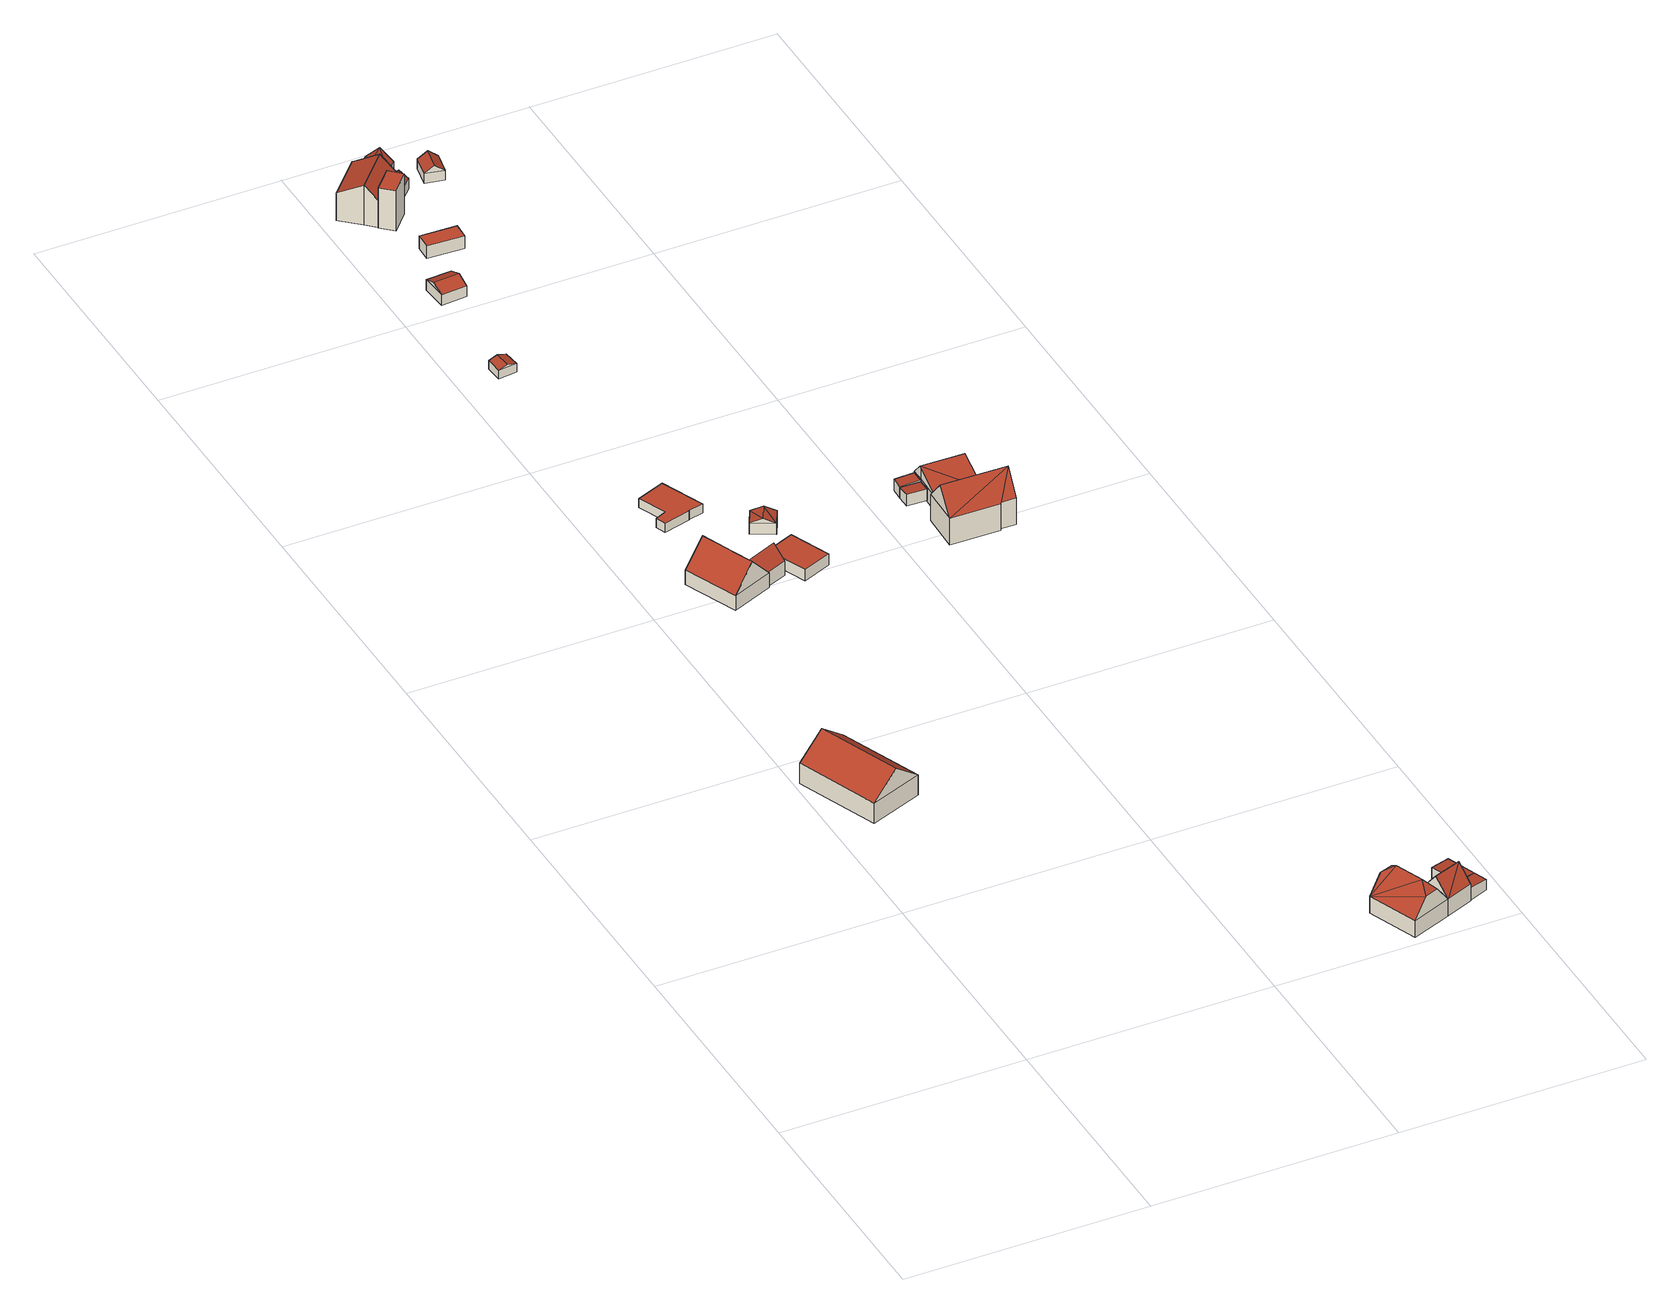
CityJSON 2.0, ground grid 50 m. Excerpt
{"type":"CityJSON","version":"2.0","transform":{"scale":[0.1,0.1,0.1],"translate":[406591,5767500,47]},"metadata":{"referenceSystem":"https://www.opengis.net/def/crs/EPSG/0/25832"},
"CityObjects":{
"building1":{"type":"Building","attributes":{"Gemeindeschluessel":"05566012","Geometrietyp2DReferenz":"3000","function":"31001_1000","roofType":"5000","measuredHeight":9.14},"address":[{"country":"Germany","locality":"Greven","thoroughfareNumber":"10","thoroughfareName":"Hessenweg"}],"geometry":[{"type":"Solid","lod":"2","boundaries":[[[[0,1,2,3]],[[4,5,1,0]],[[6,7,5,4]],[[3,2,7,6]],[[8,6,4,9]],[[4,0,9]],[[9,0,3,8]],[[3,6,8]],[[1,5,7,2]]]],"semantics":{"surfaces":[{"type":"WallSurface"},{"type":"RoofSurface"},{"type":"GroundSurface"}],"values":[[0,0,0,0,1,0,1,0,2]]}}]},
"building2":{"type":"Building","attributes":{"Gemeindeschluessel":"05566012","Geometrietyp2DReferenz":"3000","function":"31001_1000","roofType":"5000","measuredHeight":8.39},"address":[{"country":"Germany","locality":"Greven","thoroughfareNumber":"7","thoroughfareName":"Hessenweg"}],"geometry":[{"type":"Solid","lod":"2","boundaries":[[[[10,11,12,13]],[[14,15,11,10]],[[16,17,15,14]],[[18,19,17,16]],[[20,21,19,18]],[[22,23,21,20]],[[24,25,23,22]],[[13,12,25,24]],[[26,24,22,27]],[[28,29,27,22,20,30]],[[20,18,30]],[[30,18,16,28]],[[29,28,16,14,31]],[[14,10,31]],[[27,29,31,10,13,26]],[[13,24,26]],[[11,15,17,19,21,23,25,12]]]],"semantics":{"surfaces":[{"type":"WallSurface"},{"type":"RoofSurface"},{"type":"GroundSurface"}],"values":[[0,0,0,0,0,0,0,0,1,1,0,1,1,0,1,0,2]]}}]},
"building3":{"type":"Building","attributes":{"Gemeindeschluessel":"05566012","Geometrietyp2DReferenz":"3000","function":"31001_1310","roofType":"1000","measuredHeight":2},"geometry":[{"type":"Solid","lod":"2","boundaries":[[[[32,33,34,35]],[[36,37,33,32]],[[38,39,37,36]],[[40,41,39,38]],[[42,43,41,40]],[[44,45,43,42]],[[46,47,45,44]],[[35,34,47,46]],[[44,42,40,38,36,32,35,46]],[[33,37,39,41,43,45,47,34]]]],"semantics":{"surfaces":[{"type":"WallSurface"},{"type":"RoofSurface"},{"type":"GroundSurface"}],"values":[[0,0,0,0,0,0,0,0,1,2]]}}]},
"building4":{"type":"Building","attributes":{"Gemeindeschluessel":"05566012","Geometrietyp2DReferenz":"3000","function":"31001_2460","roofType":"1000","measuredHeight":2.5},"geometry":[{"type":"Solid","lod":"2","boundaries":[[[[48,49,50,51]],[[52,53,49,48]],[[54,55,53,52]],[[51,50,55,54]],[[52,48,51,54]],[[49,53,55,50]]]],"semantics":{"surfaces":[{"type":"WallSurface"},{"type":"RoofSurface"},{"type":"GroundSurface"}],"values":[[0,0,0,0,1,2]]}}]},
"building5":{"type":"Building","attributes":{"Gemeindeschluessel":"05566012","Geometrietyp2DReferenz":"3000","function":"31001_1310","roofType":"3100","measuredHeight":2.49},"geometry":[{"type":"Solid","lod":"2","boundaries":[[[[56,57,58,59]],[[60,61,57,56]],[[62,63,61,60]],[[59,58,63,62]],[[56,64,60]],[[62,65,59]],[[59,65,64,56]],[[60,64,65,62]],[[57,61,63,58]]]],"semantics":{"surfaces":[{"type":"WallSurface"},{"type":"RoofSurface"},{"type":"GroundSurface"}],"values":[[0,0,0,0,0,0,1,1,2]]}}]},
"building6":{"type":"Building","attributes":{"Gemeindeschluessel":"05566012","Geometrietyp2DReferenz":"3000","function":"31001_1310","roofType":"3100","measuredHeight":3.65},"geometry":[{"type":"Solid","lod":"2","boundaries":[[[[66,67,68,69]],[[70,71,67,66]],[[72,73,71,70]],[[69,68,73,72]],[[66,74,70]],[[72,75,69]],[[75,74,66]],[[66,69,75]],[[72,70,74]],[[74,75,72]],[[67,71,73,68]]]],"semantics":{"surfaces":[{"type":"WallSurface"},{"type":"RoofSurface"},{"type":"GroundSurface"}],"values":[[0,0,0,0,0,0,1,1,1,1,2]]}}]},
"building7":{"type":"Building","attributes":{"Gemeindeschluessel":"05566012","Geometrietyp2DReferenz":"3000","function":"31001_1000"},"address":[{"country":"Germany","locality":"Greven","thoroughfareNumber":"23","thoroughfareName":"Hessenweg"}],"children":["building7-1","building7-2"]},
"building7-1":{"type":"BuildingPart","attributes":{"roofType":"3100","measuredHeight":7.41},"parents":["building7"],"geometry":[{"type":"Solid","lod":"2","boundaries":[[[[76,77,78,79,80]],[[81,82,83,84,85]],[[80,79,82,81]],[[76,86,85]],[[81,87,80]],[[87,86,76]],[[76,80,87]],[[86,87,81]],[[81,85,86]],[[78,83,82,79]],[[77,76,85,84]],[[78,77,84,83]]]],"semantics":{"surfaces":[{"type":"WallSurface"},{"type":"RoofSurface"},{"type":"GroundSurface"},{"type":"ClosureSurface"}],"values":[[0,0,0,0,0,1,1,1,1,2,0,3]]}}]},
"building7-2":{"type":"BuildingPart","attributes":{"roofType":"3300","measuredHeight":9.4},"parents":["building7"],"geometry":[{"type":"Solid","lod":"2","boundaries":[[[[88,89,90,91]],[[92,93,89,88]],[[91,90,78,77]],[[88,94,95,92]],[[77,96,97,91]],[[94,98,95]],[[96,99,97]],[[98,94,88]],[[99,98,88]],[[97,99,88]],[[88,91,97]],[[92,95,98]],[[92,98,99]],[[77,84,92,99]],[[99,96,77]],[[89,93,83,78,90]],[[93,92,84,83]],[[83,84,77,78]]]],"semantics":{"surfaces":[{"type":"WallSurface"},{"type":"RoofSurface"},{"type":"GroundSurface"},{"type":"ClosureSurface"}],"values":[[0,0,0,0,0,1,1,1,1,1,1,1,1,1,1,2,0,3]]}}]},
"building8":{"type":"Building","attributes":{"Gemeindeschluessel":"05566012","Geometrietyp2DReferenz":"3000","function":"31001_1310","roofType":"3100","measuredHeight":3.36},"geometry":[{"type":"Solid","lod":"2","boundaries":[[[[100,101,102,103]],[[104,105,101,100]],[[106,107,105,104]],[[103,102,107,106]],[[100,108,104]],[[106,109,103]],[[103,109,108,100]],[[104,108,109,106]],[[101,105,107,102]]]],"semantics":{"surfaces":[{"type":"WallSurface"},{"type":"RoofSurface"},{"type":"GroundSurface"}],"values":[[0,0,0,0,0,0,1,1,2]]}}]},
"building9":{"type":"Building","attributes":{"Gemeindeschluessel":"05566012","Geometrietyp2DReferenz":"3000","function":"31001_1000","roofType":"3100","measuredHeight":8.95},"address":[{"country":"Germany","locality":"Greven","thoroughfareNumber":"25","thoroughfareName":"Sprakeler Str."}],"geometry":[{"type":"Solid","lod":"2","boundaries":[[[[110,111,112,113]],[[114,115,111,110]],[[116,117,115,114]],[[118,119,117,116]],[[120,121,119,118]],[[122,123,121,120]],[[124,125,123,122]],[[126,127,125,124]],[[128,129,127,126]],[[113,112,129,128]],[[122,120,118,116,124]],[[114,110,113,128,126,124,116]],[[111,115,117,119,121,123,125,127,129,112]]]],"semantics":{"surfaces":[{"type":"WallSurface"},{"type":"RoofSurface"},{"type":"GroundSurface"}],"values":[[0,0,0,0,0,0,0,0,0,0,1,1,2]]}}]},
"building10":{"type":"Building","attributes":{"Gemeindeschluessel":"05566012","Geometrietyp2DReferenz":"3000","function":"31001_1000","roofType":"9999","measuredHeight":9},"geometry":[{"type":"Solid","lod":"2","boundaries":[[[[130,131,132,133,134]],[[132,135,136,133]],[[131,137,135,132]],[[130,138,137,131]],[[134,139,138,130]],[[133,136,139,134]],[[135,137,138,139,136]]]],"semantics":{"surfaces":[{"type":"RoofSurface"},{"type":"WallSurface"},{"type":"GroundSurface"}],"values":[[0,1,1,1,1,1,2]]}}]},
"building11":{"type":"Building","attributes":{"Gemeindeschluessel":"05566012","Geometrietyp2DReferenz":"3000","function":"51009_1611","roofType":"2100","measuredHeight":2.9},"geometry":[{"type":"Solid","lod":"2","boundaries":[[[[140,141,142,143]],[[144,145,141,140]],[[146,147,145,144]],[[148,149,147,146]],[[143,142,149,148]],[[146,144,140,143,148]],[[141,145,147,149,142]]]],"semantics":{"surfaces":[{"type":"WallSurface"},{"type":"RoofSurface"},{"type":"GroundSurface"}],"values":[[0,0,0,0,0,1,2]]}}]},
"building12":{"type":"Building","attributes":{"Gemeindeschluessel":"05566012","Geometrietyp2DReferenz":"3000","function":"51009_1611","roofType":"1000","measuredHeight":2.82},"geometry":[{"type":"Solid","lod":"2","boundaries":[[[[150,151,152,153]],[[154,155,151,150]],[[156,157,155,154]],[[153,152,157,156]],[[154,150,153,156]],[[151,155,157,152]]]],"semantics":{"surfaces":[{"type":"WallSurface"},{"type":"RoofSurface"},{"type":"GroundSurface"}],"values":[[0,0,0,0,1,2]]}}]},
"building13":{"type":"Building","attributes":{"Gemeindeschluessel":"05566012","Geometrietyp2DReferenz":"3000","function":"31001_1310","roofType":"2100","measuredHeight":2.87},"geometry":[{"type":"Solid","lod":"2","boundaries":[[[[144,158,159,146]],[[160,161,158,144]],[[162,163,161,160]],[[146,159,163,162]],[[160,144,146,162]],[[158,161,163,159]]]],"semantics":{"surfaces":[{"type":"WallSurface"},{"type":"RoofSurface"},{"type":"GroundSurface"}],"values":[[0,0,0,0,1,2]]}}]},
"building14":{"type":"Building","attributes":{"Gemeindeschluessel":"05566012","Geometrietyp2DReferenz":"3000","function":"31001_2460","roofType":"3100","measuredHeight":5.48},"geometry":[{"type":"Solid","lod":"2","boundaries":[[[[164,165,123,166]],[[167,168,165,164]],[[169,127,168,167]],[[166,123,127,169]],[[164,170,167]],[[169,171,166]],[[171,170,164]],[[164,166,171]],[[169,167,170]],[[170,171,169]],[[165,168,127,123]]]],"semantics":{"surfaces":[{"type":"WallSurface"},{"type":"RoofSurface"},{"type":"GroundSurface"}],"values":[[0,0,0,0,0,0,1,1,1,1,2]]}}]},
"building15":{"type":"Building","attributes":{"Gemeindeschluessel":"05566012","Geometrietyp2DReferenz":"3000","function":"51009_1610","roofType":"3100","measuredHeight":3.77},"geometry":[{"type":"Solid","lod":"2","boundaries":[[[[172,129,173,174]],[[175,127,129,172]],[[176,168,127,175]],[[174,173,168,176]],[[172,177,175]],[[176,178,174]],[[172,174,178]],[[178,177,172]],[[177,178,176]],[[176,175,177]],[[129,127,168,173]]]],"semantics":{"surfaces":[{"type":"WallSurface"},{"type":"RoofSurface"},{"type":"GroundSurface"}],"values":[[0,0,0,0,0,0,1,1,1,1,2]]}}]},
"building16":{"type":"Building","attributes":{"Gemeindeschluessel":"05566012","Geometrietyp2DReferenz":"3000","function":"51009_1611","roofType":"3100","measuredHeight":5.42},"geometry":[{"type":"Solid","lod":"2","boundaries":[[[[167,168,179,180]],[[164,165,168,167]],[[181,182,165,164]],[[180,179,182,181]],[[167,183,164]],[[181,184,180]],[[167,180,184]],[[184,183,167]],[[183,184,181]],[[181,164,183]],[[168,165,182,179]]]],"semantics":{"surfaces":[{"type":"WallSurface"},{"type":"RoofSurface"},{"type":"GroundSurface"}],"values":[[0,0,0,0,0,0,1,1,1,1,2]]}}]},
"building17":{"type":"Building","attributes":{"Gemeindeschluessel":"05566012","Geometrietyp2DReferenz":"3000","function":"51009_1611","roofType":"2100","measuredHeight":2.64},"geometry":[{"type":"Solid","lod":"2","boundaries":[[[[185,186,187,188]],[[189,190,186,185]],[[191,192,190,189]],[[188,187,192,191]],[[189,185,188,191]],[[186,190,192,187]]]],"semantics":{"surfaces":[{"type":"WallSurface"},{"type":"RoofSurface"},{"type":"GroundSurface"}],"values":[[0,0,0,0,1,2]]}}]},
"building18":{"type":"Building","attributes":{"Gemeindeschluessel":"05566012","Geometrietyp2DReferenz":"3000","function":"31001_1310","roofType":"2100","measuredHeight":2.66},"geometry":[{"type":"Solid","lod":"2","boundaries":[[[[193,186,190,194]],[[195,196,186,193]],[[197,198,196,195]],[[194,190,198,197]],[[195,193,194,197]],[[186,196,198,190]]]],"semantics":{"surfaces":[{"type":"WallSurface"},{"type":"RoofSurface"},{"type":"GroundSurface"}],"values":[[0,0,0,0,1,2]]}}]},
"building19":{"type":"Building","attributes":{"Gemeindeschluessel":"05566012","Geometrietyp2DReferenz":"3000","function":"31001_1000","roofType":"5000","measuredHeight":10.76},"address":[{"country":"Germany","locality":"Greven","thoroughfareNumber":"9","thoroughfareName":"Hessenweg"}],"geometry":[{"type":"Solid","lod":"2","boundaries":[[[[199,200,201,202]],[[203,204,200,199]],[[205,206,204,203]],[[207,208,206,205]],[[209,210,208,207]],[[211,212,210,209]],[[213,214,212,211]],[[202,201,214,213]],[[215,216,203]],[[215,203,199]],[[215,199,202]],[[202,213,215]],[[216,215,211]],[[216,211,209]],[[216,209,207]],[[207,205,216]],[[203,216,205]],[[211,215,213]],[[200,204,206,208,210,212,214,201]]]],"semantics":{"surfaces":[{"type":"WallSurface"},{"type":"RoofSurface"},{"type":"GroundSurface"}],"values":[[0,0,0,0,0,0,0,0,1,1,1,1,1,1,1,1,0,0,2]]}}]},
"building20":{"type":"Building","attributes":{"Gemeindeschluessel":"05566012","Geometrietyp2DReferenz":"3000","function":"31001_1310","roofType":"3100","measuredHeight":3.76},"geometry":[{"type":"Solid","lod":"2","boundaries":[[[[217,218,219,220]],[[221,222,218,217]],[[223,224,222,221]],[[220,219,224,223]],[[217,225,221]],[[223,226,220]],[[220,226,225,217]],[[221,225,226,223]],[[218,222,224,219]]]],"semantics":{"surfaces":[{"type":"WallSurface"},{"type":"RoofSurface"},{"type":"GroundSurface"}],"values":[[0,0,0,0,0,0,1,1,2]]}}]},
"building21":{"type":"Building","attributes":{"Gemeindeschluessel":"05566012","Geometrietyp2DReferenz":"3000","function":"31001_1310","roofType":"5000","measuredHeight":5.97},"geometry":[{"type":"Solid","lod":"2","boundaries":[[[[227,228,229,230]],[[231,232,228,227]],[[233,234,232,231]],[[235,236,234,233]],[[230,229,236,235]],[[227,237,238,231]],[[238,237,233]],[[239,235,233,237]],[[239,237,227,230]],[[239,230,235]],[[238,233,231]],[[228,232,234,236,229]]]],"semantics":{"surfaces":[{"type":"WallSurface"},{"type":"RoofSurface"},{"type":"GroundSurface"}],"values":[[0,0,0,0,0,1,1,1,0,0,0,2]]}}]}
},
"vertices":[
[2,918,66],[2,918,21],[68,748,21],[68,748,66],[111,960,66],[111,960,21],[177,790,66],[177,790,21],[122,769,112],[57,939,112],
[93,1560,47],[93,1560,15],[139,1449,15],[139,1449,47],[180,1595,47],[180,1595,15],[205,1534,47],[205,1534,15],[247,1551,47],[247,1551,15],[266,1504,47],[266,1504,15],[224,1487,47],[224,1487,15],[225,1484,47],[225,1484,15],[182,1467,98],[163,1512,98],[192,1501,75],[163,1513,98],[256,1528,75],[137,1578,98],
[146,1747,37],[146,1747,17],[123,1737,17],[123,1737,37],[122,1805,37],[122,1805,17],[181,1828,37],[181,1828,17],[218,1739,37],[218,1739,17],[185,1731,37],[185,1731,17],[186,1730,37],[186,1730,17],[131,1716,37],[131,1716,17],
[258,1556,40],[258,1556,15],[292,1473,15],[292,1473,40],[317,1580,40],[317,1580,15],[351,1497,40],[351,1497,15],
[113,2278,32],[113,2278,13],[109,2313,13],[109,2313,32],[75,2274,32],[75,2274,13],[72,2309,32],[72,2309,13],[94,2276,38],[90,2311,38],
[282,1677,42],[282,1677,17],[264,1643,17],[264,1643,42],[326,1654,42],[326,1654,17],[308,1620,42],[308,1620,17],[304,1665,53],[286,1631,53],
[869,36,56],[869,36,55],[869,36,18],[925,58,18],[925,58,56],[904,113,56],[904,113,18],[847,91,18],[847,91,55],[847,91,56],[858,64,92],[915,85,92],
[746,107,55],[746,107,18],[786,4,18],[786,4,55],[828,138,55],[828,138,18],[773,118,93],[801,128,93],[842,26,93],[814,15,93],[796,101,112],[819,42,112],
[132,2579,36],[132,2579,13],[79,2575,13],[79,2575,36],[136,2525,36],[136,2525,13],[83,2521,36],[83,2521,13],[134,2552,47],[81,2548,47],
[122,2819,78],[122,2819,17],[136,2806,17],[136,2806,58],[85,2779,78],[85,2779,17],[65,2797,106],[65,2797,17],[27,2833,78],[27,2833,17],[96,2906,78],[96,2906,17],[99,2902,81],[99,2902,17],[133,2870,106],[133,2870,17],[139,2864,98],[139,2864,17],[166,2839,58],[166,2839,17],
[146,2796,106],[136,2806,106],[122,2819,106],[85,2779,106],[109,2756,106],[122,2819,16],[85,2779,16],[136,2806,16],[146,2796,16],[109,2756,16],
[932,163,42],[932,163,17],[891,147,17],[891,147,46],[955,103,42],[955,103,17],[914,87,46],[914,87,17],[904,113,46],[904,113,17],
[199,2690,42],[199,2690,14],[124,2693,14],[124,2693,42],[198,2656,42],[198,2656,14],[122,2659,42],[122,2659,14],
[955,103,18],[914,87,18],[965,75,42],[965,75,18],[925,60,46],[925,60,18],
[120,2924,45],[120,2924,17],[99,2902,45],[159,2886,45],[159,2886,17],[139,2864,45],[139,2905,72],[119,2883,72],
[166,2839,40],[187,2860,17],[187,2860,40],[139,2864,40],[159,2886,40],[153,2852,55],[173,2873,55],
[183,2913,17],[183,2913,45],[144,2950,45],[144,2950,17],[139,2905,71],[164,2931,71],
[557,1621,40],[557,1621,16],[557,1593,16],[557,1593,42],[598,1620,40],[598,1620,16],[597,1592,42],[597,1592,16],
[557,1621,41],[598,1620,43],[558,1647,41],[558,1647,16],[598,1646,43],[598,1646,16],
[686,1545,64],[686,1545,5],[596,1548,5],[596,1548,64],[718,1544,64],[718,1544,5],[715,1468,64],[715,1468,5],[682,1469,64],[682,1469,5],[682,1464,64],[682,1464,5],[580,1466,64],[580,1466,5],[582,1548,64],[582,1548,5],[581,1506,113],[716,1503,113],
[260,2859,35],[260,2859,13],[269,2905,13],[269,2905,35],[222,2867,35],[222,2867,13],[231,2913,35],[231,2913,13],[241,2863,50],[250,2909,50],
[598,1646,46],[598,1646,14],[598,1620,14],[598,1620,46],[688,1644,46],[688,1644,14],[686,1545,46],[686,1545,14],[596,1548,46],[596,1548,14],[598,1622,74],[687,1619,74],[598,1620,73]
]}
